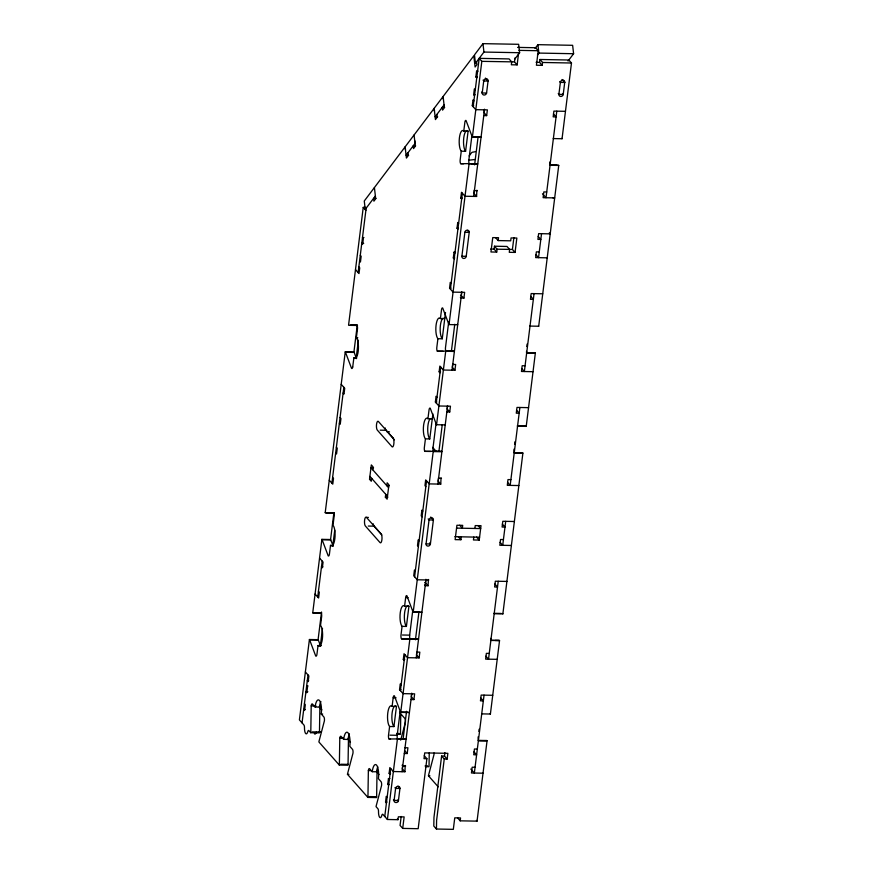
<?xml version="1.0" encoding="UTF-8"?>
<svg xmlns="http://www.w3.org/2000/svg" width="873" height="873" viewBox="0 0 873 873"><rect width="100%" height="100%" fill="white"/><g stroke="black" fill="none" stroke-linecap="round" stroke-linejoin="round"><path stroke-width="1.31" d="M394.072 800.737C393.93 803.215 398.153 803.084 398.415 800.825L399.943 788.483A2.281 2.052 -41.5 0 0 398.044 786.289A2.281 2.052 -41.5 0 0 395.611 788.406L394.072 800.737L393.407 799.995M321.886 709.88L319.42 707.086L315.077 707.01L312.436 704.02A3.045 0.949 -88.9 0 0 311.203 705.908L310.799 731.858A3.045 0.949 -88.9 0 1 310.733 732.72L319.409 732.884A3.045 0.949 -88.9 0 0 319.474 732.021L319.878 706.061M350.466 742.225L348 739.442L343.656 739.355L341.016 736.375A3.045 0.949 -88.9 0 0 339.783 738.252L339.379 764.202A3.045 0.949 -88.9 0 1 339.313 765.075L347.989 765.228A3.045 0.949 -88.9 0 0 348.054 764.366L348.458 738.416M379.046 774.58L376.579 771.787L372.236 771.71L369.606 768.72A3.045 0.949 -88.9 0 0 368.362 770.597L367.959 796.558A3.045 0.949 -88.9 0 1 367.893 797.42L376.569 797.573A3.045 0.949 -88.9 0 0 376.634 796.711L377.038 770.761M400.762 714.049L400.467 733.516A3.045 0.949 -88.9 0 1 400.401 734.379L396.779 734.313M429.243 752.886L429.047 765.861A3.045 0.949 -88.9 0 1 428.981 766.723L425.358 766.658M436.445 829.034L436.598 820.391L444.248 759.03L441.607 756.04L433.968 817.401L433.805 826.054L436.445 829.034L453.327 829.35L454.757 817.848L460.54 817.946L460.18 820.827L477.051 821.144L487.069 740.74A3.045 0.949 -88.9 0 0 486.807 740.577L479.572 740.446M320.609 646.107L318.329 640.073A3.045 0.949 -88.9 0 0 318.088 639.669L309.413 639.505L299.406 719.898L303.902 724.994A3.045 0.949 -88.9 0 1 304.459 726.947L304.546 729.642A6.089 1.899 -88.9 0 0 307.372 732.84L308.027 730.985A3.045 0.949 -88.9 0 1 308.878 730.625L310.733 732.72M309.413 639.505A3.045 0.949 -88.9 0 1 309.653 639.909L315.72 656.027A3.045 0.949 -88.9 0 0 316.964 654.139L318.034 645.518A10.651 3.317 -88.9 0 0 322.366 638.927A10.651 3.317 -88.9 0 0 320.544 625.374L321.624 616.753A3.045 0.949 -88.9 0 0 321.1 612.879L313.014 612.966A3.045 0.949 -88.9 0 1 312.741 612.802L321.886 539.35L330.572 539.514A3.045 0.949 -88.9 0 1 330.802 539.918L333.137 546.116M321.886 539.35A3.045 0.949 -88.9 0 1 322.126 539.754L328.204 555.872A3.045 0.949 -88.9 0 0 329.437 553.995L330.507 545.363A10.651 3.317 -88.9 0 0 334.85 538.783A10.651 3.317 -88.9 0 0 333.017 525.23L334.097 516.598A3.045 0.949 -88.9 0 0 333.573 512.724L325.487 512.811A3.045 0.949 -88.9 0 1 325.214 512.647L345.25 351.852L353.925 352.015A3.066 0.949 -88.9 0 1 354.154 352.419L356.49 358.617M365.962 207.436L363.244 207.381L348.567 325.149A3.045 0.949 -88.9 0 0 348.84 325.313L356.926 325.225A3.045 0.949 -88.9 0 1 357.45 329.099L356.37 337.731A10.651 3.317 -88.9 0 1 358.203 351.284A10.651 3.317 -88.9 0 1 353.871 357.865L352.714 366.998M302.047 722.888L308.016 674.949M317.717 597.045L322.192 561.088M331.904 483.184L343.842 387.296M358.126 272.594L366.147 208.221M318.034 640.116L321.537 612.017M330.441 540.551L333.912 512.669M353.936 351.906L357.275 325.105M320.347 645.78L322.508 628.385M332.744 546.192L334.73 530.26M356.239 357.581L358.41 340.154M371.647 478.393L371.287 481.263L369.53 479.277L371.32 464.894L373.077 466.88L372.727 469.761M389.282 485.737L386.804 485.694L387.154 482.813L388.921 484.81L387.132 499.192L385.364 497.195L385.724 494.325M409.164 712.139A3.045 0.949 -88.9 0 0 409.404 712.543L400.729 712.379A3.045 0.949 -88.9 0 1 400.489 711.975L394.421 695.868A3.045 0.949 -88.9 0 0 393.177 697.745L392.108 706.377A10.651 3.317 -88.9 0 0 387.776 712.957A10.651 3.317 -88.9 0 0 389.598 726.511L388.529 735.142A3.045 0.949 -88.9 0 0 389.042 739.005L390.493 739.038M421.648 611.984A3.045 0.949 -88.9 0 0 421.877 612.388L413.202 612.235A3.045 0.949 -88.9 0 1 412.962 611.82L406.894 595.713A3.045 0.949 -88.9 0 0 405.661 597.59L404.581 606.222A10.651 3.317 -88.9 0 0 400.249 612.802A10.651 3.317 -88.9 0 0 402.071 626.356L401.002 634.987A3.045 0.949 -88.9 0 0 401.525 638.861L408.75 638.992M445.11 424.725A3.055 0.949 -88.9 0 0 445.23 424.889L436.555 424.736A3.055 0.949 -88.9 0 1 436.325 424.333L430.247 408.215A3.045 0.949 -88.9 0 0 429.09 409.59L427.934 418.724A10.651 3.317 -88.9 0 0 423.601 425.304A10.651 3.317 -88.9 0 0 425.424 438.857L424.354 447.489A3.045 0.949 -88.9 0 0 424.878 451.363L430.662 451.472M457.474 324.341A3.055 0.949 -88.9 0 0 457.714 324.745L449.028 324.581A3.055 0.949 -88.9 0 1 448.798 324.178L442.72 308.06A3.045 0.949 -88.9 0 0 441.563 309.435L440.407 318.569A10.651 3.317 -88.9 0 0 436.074 325.149A10.651 3.317 -88.9 0 0 437.908 338.702L436.827 347.334A3.045 0.949 -88.9 0 0 437.351 351.208L443.135 351.317M480.827 136.843A3.066 0.949 -88.9 0 0 481.067 137.247L472.391 137.083A3.066 0.949 -88.9 0 1 472.151 136.679L466.073 120.561A3.045 0.949 -88.9 0 0 464.916 121.936L463.77 131.07A10.651 3.317 -88.9 0 0 459.427 137.661A10.651 3.317 -88.9 0 0 461.26 151.204L460.18 159.835A3.045 0.949 -88.9 0 0 460.704 163.709L463.596 163.764M389.598 726.511L393.941 726.587L396.451 706.453L392.108 706.377M402.071 626.356L406.414 626.432L408.924 606.299L404.581 606.222M425.424 438.857L429.767 438.944L432.888 413.867M437.908 338.702L442.24 338.789L445.514 312.49M461.26 151.215L465.593 151.291L468.103 131.157L463.77 131.07M386.423 803.073L385.539 802.08L386.259 796.329L387.143 797.322M388.638 785.34L387.754 784.336L388.463 778.585L389.915 778.607M390.002 774.307L389.129 773.314L389.838 767.563L393.363 771.546L404.93 771.754L405.203 765.501M411.019 699.546L413.922 699.6L414.631 693.849L403.064 693.642L399.539 689.659L400.26 683.897L401.144 684.901M404.188 660.446L403.304 659.453L404.024 653.702L407.538 657.685L419.116 657.893L419.826 652.142L416.934 652.087M446.856 411.903L449.748 411.958L450.457 406.196L438.89 405.989L435.376 402.006L436.085 396.255L436.969 397.248M440.014 372.793L439.13 371.8L439.85 366.049L443.375 370.032L454.942 370.239L455.662 364.488L452.76 364.434M460.377 297.289L461.031 298.042L463.923 298.097L464.643 292.335L453.076 292.128L449.551 288.145L450.272 282.394L451.155 283.387M454.2 258.932L453.316 257.939L454.036 252.188L455.477 252.21M457.899 229.206L457.016 228.213L457.736 222.462L458.62 223.455M461.664 199.011L460.78 198.007L461.501 192.256L465.014 196.239L476.593 196.458L476.865 190.205M483.762 115.585L486.654 115.629L487.374 109.878L475.796 109.671L472.282 105.688L473.002 99.926L473.875 100.93M474.53 95.648L473.657 94.655L474.366 88.904L475.25 89.897M476.745 77.915L475.861 76.922L476.582 71.16L478.022 71.193M384.753 816.495L390.722 768.556M400.423 690.652L404.897 654.695M414.61 576.791L426.548 480.903M436.249 402.999L440.734 367.042M450.435 289.138L462.374 193.26M473.166 106.681L479.179 58.36L509.068 58.917L511.709 61.907L511.349 64.777L517.132 64.886L518.617 53.002M397.564 738.94A3.045 0.949 -88.9 0 1 397.204 735.295L400.194 711.255M401.525 638.861L409.612 638.774A3.045 0.949 -88.9 0 1 409.874 638.938L418.56 639.091A3.045 0.949 -88.9 0 0 418.287 638.927L410.201 639.014A3.045 0.949 -88.9 0 1 409.677 635.14L412.842 609.769M436.02 423.612L433.03 447.653A3.045 0.949 -88.9 0 0 433.554 451.516L441.64 451.428A3.045 0.949 -88.9 0 1 441.913 451.603L433.226 451.439A3.045 0.949 -88.9 0 0 432.964 451.276L424.878 451.363M448.667 322.126L445.503 347.498A3.045 0.949 -88.9 0 0 446.027 351.372L454.113 351.284A3.045 0.949 -88.9 0 1 454.386 351.448L445.71 351.284A3.045 0.949 -88.9 0 0 445.437 351.121L437.351 351.208M471.856 135.959L468.856 159.999A3.045 0.949 -88.9 0 0 469.227 163.644M424.256 755.723L426.897 758.702L418.178 828.706L402.704 828.412L404.134 816.91L398.35 816.801L397.99 819.682L387.394 819.485L397.401 739.082A3.045 0.949 -88.9 0 0 397.139 738.918L389.042 739.005M400.729 712.379L409.874 638.938M413.202 612.235L433.226 451.439M436.555 424.736L445.71 351.284M449.028 324.581L469.063 163.786A3.045 0.949 -88.9 0 0 468.79 163.622L460.704 163.709M472.391 137.083L481.82 61.35L479.179 58.36L478.524 59.233M426.068 543.901L429.047 519.926A2.281 2.052 -41.5 0 1 431.491 517.809A2.281 2.052 -41.5 0 1 433.39 520.013L430.4 543.977A2.281 2.052 -41.5 0 1 427.966 546.094A2.281 2.052 -41.5 0 1 426.068 543.901L430.4 543.977L429.527 542.984M461.893 256.247L464.873 232.283A2.281 2.052 -41.5 0 1 467.317 230.166A2.281 2.052 -41.5 0 1 469.216 232.36L466.226 256.335A2.281 2.052 -41.5 0 1 463.792 258.452A2.281 2.052 -41.5 0 1 461.893 256.247L466.226 256.335M482.234 92.964L483.74 80.851A2.281 2.052 -41.5 0 1 486.174 78.734L488.072 80.938L486.567 93.051L482.234 92.964L481.59 92.091M403.053 739.387L406.556 711.288M415.45 639.8L418.931 611.918M438.923 451.406L442.229 424.845M451.45 350.826L454.757 324.265M474.606 164.877L478.12 136.723M402.715 765.315L402.289 768.764L404.93 771.754M411.707 693.162L411.281 696.621L413.922 699.6M416.759 652.6L416.476 654.903L419.116 657.893M428.381 579.486L428.097 585.739L425.457 582.749L425.893 579.301M438.552 477.662L438.115 481.121L440.756 484.111L441.04 477.858M447.533 405.519L447.107 408.968L449.748 411.958M452.727 363.801L452.301 367.26L454.942 370.239M461.424 294.026L461.719 291.658M474.377 190.019L473.952 193.468L476.593 196.458M484.45 109.19L484.013 112.65L486.654 115.629M402.038 771.699L411.74 693.795M416.225 657.838L425.926 579.934M437.864 484.057L447.565 406.152M452.05 370.196L461.752 292.291M473.69 196.403L484.482 109.823M404.308 753.486L407.2 753.541L407.92 747.79L405.028 747.735M401.176 816.484L400.063 825.432L402.704 828.412M517.132 64.886L514.492 61.896L514.983 57.934M494.456 246.219L497.097 249.209L496.737 252.09L494.096 249.1L494.456 246.219L506.995 246.459L509.625 249.438L509.275 252.319L515.059 252.428L516.849 238.045L511.065 237.936L510.705 240.817L498.167 240.577L495.526 237.598M459.7 525.24L462.341 528.23L462.701 525.35L456.917 525.251L455.128 539.634L460.911 539.732L461.271 536.862M498.167 240.577L498.527 237.707L492.743 237.598L490.953 251.981L496.737 252.09M426.897 758.702L423.994 758.648L424.714 752.897L447.86 753.323L447.14 759.084L444.499 756.094L444.924 752.646M473.799 537.091L473.439 539.972L479.222 540.071L481.023 525.688L475.239 525.59L474.879 528.46M515.059 252.428L512.418 249.438L513.881 237.674M517.591 47.393L535.586 47.731L538.226 50.721L536.415 65.246L542.198 65.355L542.559 62.474L539.918 59.484L539.558 62.365L542.198 65.355M478.862 731.399L479.135 729.239M514.634 444.215L514.939 441.749M526.801 346.526L527.106 344.06M484.057 695.137L474.345 773.042L470.831 769.058M498.232 581.265L488.531 659.18L485.89 656.19M505.696 521.345L502.717 545.319L500.076 542.329M519.882 407.484L510.181 485.388L507.54 482.398M534.058 293.623L524.357 371.527L521.716 368.537M541.533 233.691L538.543 257.666L535.902 254.676M556.788 111.166L546.007 197.734L542.482 193.751M560.39 82.269L558.884 94.382L563.216 94.459L564.722 82.346A2.281 2.052 -41.5 0 0 562.823 80.152A2.281 2.052 -41.5 0 0 560.39 82.269L559.724 81.516M481.59 713.699A3.045 0.949 -88.9 0 0 481.721 713.874L490.397 714.038L499.542 640.586A3.045 0.949 -88.9 0 0 499.28 640.422L492.045 640.291M501.189 613.457L493.954 613.315A3.045 0.949 -88.9 0 0 494.194 613.73L502.87 613.883L522.894 453.098A3.066 0.949 -88.9 0 0 522.632 452.923L514.546 453.011A3.045 0.949 -88.9 0 1 514.022 449.148M517.307 425.828A3.055 0.949 -88.9 0 0 517.547 426.231L526.223 426.384L535.367 352.943A3.066 0.949 -88.9 0 0 535.105 352.779L527.019 352.867A3.045 0.949 -88.9 0 1 526.495 351.317M529.9 325.902A3.055 0.949 -88.9 0 0 530.02 326.076L538.696 326.24L558.731 165.444A3.055 0.949 -88.9 0 0 558.458 165.281L550.372 165.368A3.045 0.949 -88.9 0 1 549.794 162.029M553.253 138.403A3.066 0.949 -88.9 0 0 553.373 138.578L562.048 138.742L571.488 63.009L568.847 60.019L539.918 59.484M400.696 740.14L405.388 722.342A3.045 0.949 -88.9 0 0 404.865 718.468L399.583 712.488M316.484 731.76L316.048 733.004A6.089 1.899 -88.9 0 1 314.345 733.713M397.04 734.499L397.477 733.255M482.965 43.65L474.476 54.901L475.447 63.314L483.937 52.064L482.965 43.65L518.638 44.305L519.61 52.718L514.546 59.44M375.368 195.999L365.23 209.422L364.27 201.008L473.81 55.796L475.098 67.003L476.887 64.635L476.56 61.83M443.419 99.315L443.091 96.51L444.062 104.924L435.125 116.775L435.441 119.579L437.231 117.211L436.915 114.407M535.029 48.506L537.921 44.665L572.633 45.309L573.594 53.722L568.061 61.055M537.441 54.999L538.892 53.078L537.921 44.665M469.117 155.951L471.431 152.873A3.066 1.157 -6.4 0 1 472.391 152.229L475.218 151.738M468.594 160.228L475.043 159.497M471.398 163.851L477.466 163.786A3.045 0.949 -88.9 0 1 477.738 163.949L469.063 163.786M495.231 640.466L499.28 640.422M401.766 739.125L405.814 739.082A3.045 0.949 -88.9 0 1 406.076 739.245L397.401 739.082M486.807 740.577L478.71 740.664A3.045 0.949 -88.9 0 1 478.186 736.79M518.944 50.361L538.226 50.721M483.937 52.064L519.61 52.718M538.892 53.078L573.594 53.722M481.82 61.35L514.492 61.896M536.087 62.299L539.558 62.365M542.559 62.474L571.488 63.009M475.861 76.922L477.313 76.944M560.368 82.389L564.711 82.477L562.07 79.487M473.657 94.655L475.098 94.688M472.282 105.688L473.723 105.709M444.684 107.335L442.273 107.292L442.589 110.096L444.379 107.728L444.062 104.924M565.464 111.318L553.897 111.111L553.176 116.862L556.068 116.917L553.438 113.927M437.689 116.818L435.125 116.775L434.154 108.361L434.481 111.166M472.151 136.679L479.375 136.81M415.657 145.824L413.245 145.78L413.562 148.585L415.352 146.217L414.064 134.999M408.662 155.307L406.098 155.252L405.127 146.85L405.454 149.643M470.241 163.655L477.466 163.786M557.018 165.248L549.783 165.117A3.055 0.949 -88.9 0 1 550.045 165.281L558.731 165.444M474.41 190.652L477.302 190.707M546.727 191.984L543.835 191.929L543.115 197.68L554.682 197.898L552.947 197.865M460.78 198.007L462.232 198.04M376.001 198.389L373.589 198.346L373.917 201.15L375.706 198.782L374.408 187.564M457.016 228.213L458.467 228.246M464.873 232.283L469.216 232.36L467.459 230.363M363.943 237.576L362.491 237.554L363.375 238.547L362.655 244.298L361.782 243.305L363.703 243.338M490.626 249.034L494.096 249.1M497.097 249.209L512.418 249.438M539.263 251.915L536.36 251.861L535.651 257.611L547.218 257.83M453.316 257.939L454.768 257.971M449.551 288.145L451.003 288.166M542.744 293.786L531.166 293.568L530.457 299.319L533.348 299.374L530.708 296.384M460.562 295.096L463.923 298.097M440.407 318.569L444.75 318.656A10.651 3.317 -88.9 0 0 444.226 318.219M350.739 325.192L357.253 325.313A3.045 0.949 -88.9 0 0 357.515 325.476L350.28 325.345M356.37 337.731L357.821 337.753M446.889 351.142L454.113 351.284M533.654 352.747L526.43 352.616A3.066 0.949 -88.9 0 1 526.692 352.779L535.367 352.943M345.25 351.852A3.066 0.949 -88.9 0 1 345.479 352.256L352.714 352.397M353.871 357.865L356.762 357.919M525.077 365.776L522.185 365.722L521.465 371.472L533.032 371.691M439.13 371.8L440.581 371.833M435.376 402.006L436.816 402.027M528.558 407.647L516.991 407.429L516.27 413.18L519.162 413.235L516.521 410.245M427.934 418.724L432.277 418.8M518.758 425.849L525.983 425.98A3.055 0.949 -88.9 0 0 526.223 426.384M380.213 430.171L386.008 430.28L394.465 439.85M387.023 431.819L389.533 431.862M434.416 451.297L441.64 451.428M521.181 452.901L513.957 452.771A3.066 0.949 -88.9 0 1 514.219 452.934L522.894 453.098M373.557 467.819L370.981 467.764L388.583 487.691M438.584 478.295L441.476 478.349M510.891 479.637L507.999 479.583L507.289 485.333L518.857 485.552M369.53 479.277L372.007 479.321M440.756 484.111L429.189 483.893L425.664 479.91L424.955 485.661L425.828 486.654M385.364 497.195L387.841 497.25M325.214 512.647L330.42 512.746M326.928 512.844L334.163 512.975A3.045 0.949 -88.9 0 1 333.955 512.877M366.453 517.373L381.119 533.97A4.561 1.419 -88.9 0 1 381.905 539.776A4.561 1.419 -88.9 0 1 380.05 542.602L365.383 526.004A4.561 1.419 -88.9 0 1 364.598 520.188A4.561 1.419 -88.9 0 1 366.453 517.373L368.384 517.405M514.372 521.508L502.804 521.29L502.095 527.041L504.987 527.096L502.346 524.106M368.275 526.059L374.059 526.157L381.828 534.942M456.557 528.121L480.663 528.569L478.022 525.579M454.8 536.688L479.583 537.201M503.426 539.558L500.535 539.503L499.825 545.265L511.392 545.472M322.126 539.754L329.361 539.885M330.507 545.363L333.41 545.418M322.923 566.861L321.482 566.839L322.355 567.832L323.075 562.081L319.551 558.098M428.818 579.988L417.25 579.781L413.726 575.787L414.446 570.036L415.319 571.04M506.907 581.429L495.34 581.222L494.62 586.972L497.523 587.027L494.882 584.037M424.736 582.738L425.457 582.749M428.097 585.739L425.206 585.685L424.551 584.943M405.661 597.59L408.073 597.634M412.962 611.82L420.197 611.962M312.741 612.802L321.417 612.955A3.045 0.949 -88.9 0 0 321.69 613.13L314.455 612.988M402.442 635.009L409.677 635.14M411.052 638.796L418.287 638.927M499.542 640.586L490.866 640.433A3.045 0.949 -88.9 0 0 490.604 640.269M309.653 639.909L316.888 640.04M318.034 645.518L321.297 645.573M489.251 653.419L486.359 653.364L485.639 659.126L497.206 659.333M403.304 659.453L404.756 659.475M308.747 680.722L307.296 680.7L308.18 681.693L308.889 675.942L305.375 671.959M308.082 686.003L306.641 685.971L307.525 686.964L306.805 692.726L305.921 691.722L307.842 691.754M399.539 689.659L400.991 689.681M492.732 695.29L481.165 695.083L480.445 700.833L483.336 700.888L480.696 697.898M393.177 697.745L396.08 697.8M311.203 705.908L316.026 705.995M305.157 709.487L303.717 709.465L304.59 710.458L305.31 704.707L304.426 703.703M400.489 711.975L407.724 712.117M315.077 707.01A10.651 3.317 -88.9 0 1 319.409 700.43A10.651 3.317 -88.9 0 1 321.242 713.983L322.683 714.005M318.645 731.847L321.22 731.89M312.239 731.88L319.474 732.021M396.604 733.44L399.016 733.484M389.969 735.164L397.204 735.295M398.579 738.951L405.814 739.082M487.069 740.74L478.393 740.577A3.045 0.949 -88.9 0 0 478.12 740.413M339.783 738.252L343.395 738.318M477.335 749.067L474.443 749.012L473.723 754.763L476.614 754.818L473.974 751.828M441.607 756.04L444.499 756.094M444.248 759.03L447.14 759.084M340.819 764.235L348.054 764.366M425.184 765.785L427.595 765.828M405.65 766.003L402.759 765.948L402.093 765.206M475.065 767.28L472.173 767.225L471.453 772.987L483.031 773.194M368.362 770.597L371.974 770.663M389.129 773.314L390.569 773.336M343.656 739.355A10.651 3.317 -88.9 0 1 347.989 732.774A10.651 3.317 -88.9 0 1 349.822 746.328L352.463 749.318A3.045 0.949 -88.9 0 1 352.976 753.192L347.618 773.533A3.045 0.949 -88.9 0 0 347.476 774.318L348.927 774.34M434.023 752.952A3.045 0.949 -88.9 0 1 433.968 754.687L428.61 775.028A3.045 0.949 -88.9 0 0 428.468 775.813L429.909 775.835M387.754 784.336L389.194 784.369M369.399 796.58L376.634 796.711M394.116 800.388L398.459 800.465M385.539 802.08L386.99 802.101M562.747 80.109L564.722 82.346M562.572 93.586L563.238 94.339A2.281 2.052 -41.5 0 1 560.793 96.456A2.281 2.052 -41.5 0 1 558.895 94.251L558.24 93.509M562.561 93.717L563.216 94.459M485.421 78.079L488.062 81.058L483.718 80.982L483.075 80.109M476.582 71.16L477.466 72.164M549.324 232.862L550.208 233.855L538.63 233.637L537.921 239.398L540.813 239.442L538.172 236.463M454.036 252.188L454.909 253.181M363.244 207.381L365.874 210.371M360.287 255.287L361.16 256.291L360.451 262.042L359.567 261.049M358.847 266.832L359.731 267.836L359.01 273.587L355.486 269.604M432.615 447.358L436.14 451.341M476.593 537.091L479.222 540.071M341.201 384.306L344.726 388.289L344.006 394.05L343.122 393.046M458.27 536.753L460.911 539.732M430.749 517.023L433.39 520.013L429.047 519.926L428.174 518.933M340.077 417.501L340.961 418.494L340.241 424.245L339.368 423.252M422.783 511.109L421.91 510.116L421.19 515.867L422.074 516.86M369.912 476.396L387.503 496.311M336.378 447.227L337.262 448.22L336.541 453.971L335.658 452.978M419.084 540.834L418.2 539.841L417.49 545.592L418.363 546.585M332.613 477.422L333.497 478.426L332.777 484.177L329.263 480.194M318.438 591.283L319.311 592.287L318.601 598.038L315.077 594.055M476.396 820.391L477.051 821.144M428.468 775.813L438.235 786.857M404.559 750.551L407.2 753.541M457.539 817.837L460.18 820.827M397.968 786.246L399.943 788.483L395.611 788.406L394.945 787.653M388.463 778.585L389.347 779.578M397.75 800.072L398.415 800.825M321.242 713.983L323.883 716.973A3.045 0.949 -88.9 0 1 324.396 720.847L319.038 741.188A3.045 0.949 -88.9 0 0 318.896 741.963L339.313 765.075M397.335 818.929L397.99 819.682M347.476 774.318L367.893 797.42M387.394 819.485L382.898 814.4A3.045 0.949 -88.9 0 0 381.828 815.371A6.089 1.899 -88.9 0 1 379.69 817.335A6.089 1.899 -88.9 0 1 378.511 811.617A3.045 0.949 -88.9 0 0 377.911 808.758L376.056 806.663A3.034 0.949 -88.9 0 1 376.198 805.877L381.566 785.536A3.045 0.949 -88.9 0 0 381.043 781.662L378.402 778.683A10.651 3.317 -88.9 0 0 376.579 765.13A10.651 3.317 -88.9 0 0 372.236 771.71M345.479 352.256L351.557 368.373A3.045 0.949 -88.9 0 0 352.714 366.998M414.708 140.608L415.035 143.412L406.098 155.252L406.414 158.057L408.204 155.689L407.887 152.884M486.588 92.92A2.281 2.052 -41.5 0 1 484.144 95.037A2.281 2.052 -41.5 0 1 482.245 92.844M486.174 78.734A2.281 2.052 -41.5 0 1 488.072 80.938M465.593 151.291A10.651 3.317 -88.9 0 1 463.77 137.738A10.651 3.317 -88.9 0 1 468.103 131.157M442.24 338.789A10.651 3.317 -88.9 0 1 440.199 327.811A10.651 3.317 -88.9 0 1 443.135 318.209M429.767 438.944A10.651 3.317 -88.9 0 1 427.705 428.839A10.651 3.317 -88.9 0 1 430.116 418.789M319.42 707.086A10.651 3.317 -88.9 0 1 320.893 701.521M348 739.442A10.651 3.317 -88.9 0 1 349.473 733.877M376.579 771.787A10.651 3.317 -88.9 0 1 377.769 766.843M393.941 726.587A10.651 3.317 -88.9 0 1 392.108 713.034A10.651 3.317 -88.9 0 1 396.451 706.453M406.414 626.432A10.651 3.317 -88.9 0 1 404.592 612.879A10.651 3.317 -88.9 0 1 408.924 606.299M386.008 430.28A4.561 1.419 -88.9 0 1 385.56 429.429M385.364 428.752A4.561 1.419 -88.9 0 1 385.222 427.956M374.059 526.157A4.561 1.419 -88.9 0 1 373.284 523.844M562.048 138.742A3.066 0.949 -88.9 0 1 561.819 138.338M538.696 326.24A3.055 0.949 -88.9 0 1 538.466 325.836M502.87 613.883A3.045 0.949 -88.9 0 1 502.63 613.479M491.03 640.28A3.045 0.949 -88.9 0 1 490.615 638.381M490.397 714.038A3.045 0.949 -88.9 0 1 490.157 713.634M393.068 438.082L378.402 421.484A4.561 1.419 -88.9 0 0 376.547 424.311A4.561 1.419 -88.9 0 0 377.322 430.116L391.988 446.714A4.561 1.419 -88.9 0 0 393.843 443.899A4.561 1.419 -88.9 0 0 393.068 438.082"/></g></svg>
